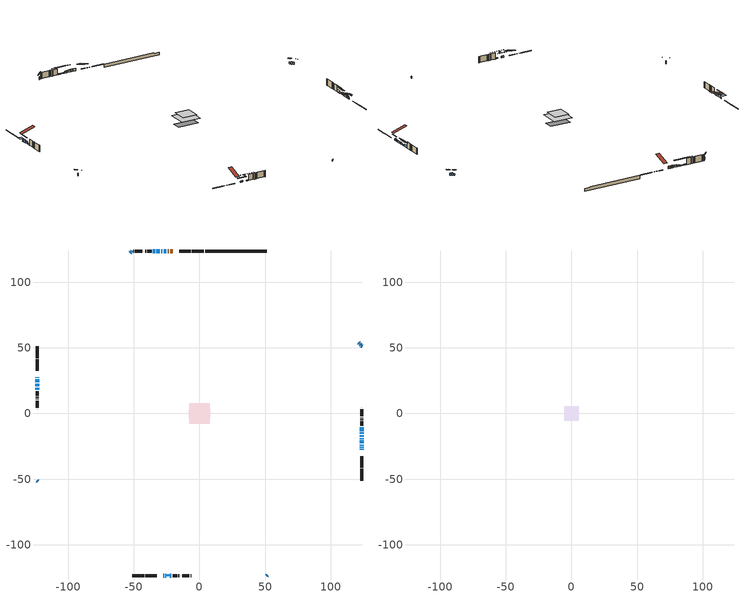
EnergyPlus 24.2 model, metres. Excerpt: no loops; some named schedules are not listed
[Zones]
conditioned space
 floor outside (Floor1 construction): -0.48,-0.48 -0.48,0.48 0.48,0.48 0.48,-0.48 z0.61
 floor outside (Floor2 construction): -1.45,-1.45 -1.45,1.45 1.45,1.45 1.45,-1.45 z0.61
 floor adiabatic (AdiabaticFloorConstruction): -7.74,-7.74 -7.74,7.74 7.74,7.74 7.74,-7.74 z3.05
 floor foundation (Slab1 construction): -8.32,-3.41 -8.32,3.41 8.32,3.41 8.32,-3.41 z-2.13
 wall outside (RimJoist1 construction): 3.38,123.71 -5.73,123.71 / -51.24,-123.71 -42.14,-123.71 / -123.71,51.24 -123.71,42.14 / 123.71,-51.24 123.71,-42.14 z0.61:0.91
 wall outside (RimJoist2 construction): -6.66,123.71 -15.46,123.71 / -41.21,-123.71 -32.41,-123.71 / -123.71,41.21 -123.71,32.41 / 123.71,-41.21 123.71,-32.41 z0.61:0.91
 wall outside (AdiabaticWallConstruction 1): -20.21,123.71 -22.41,123.71 / -23.34,123.71 -24.23,123.71 z0.61:2.64
 wall outside (AdiabaticWallConstruction): -123.71,27.66 -123.71,27.05 z0.61:1.53; -25.15,123.71 -27.29,123.71 / -123.71,22.75 -123.71,20.72 / 123.71,-17.75 123.71,-16.48 z0.61:2.13; 123.71,51.24 123.24,51.71 / 123.71,-26.07 123.71,-25.36 / 123.71,-24.43 123.71,-23.72 z0.61:2.14; 122.59,52.37 122.19,52.76 / -51.24,123.71 -51.64,123.32 / 123.71,-13.4 123.71,-10.35 z0.61:2.44; -27.66,-123.71 -26.99,-123.71 / -26.07,-123.71 -25.4,-123.71 / 123.71,-27.66 123.71,-26.99 / -28.22,123.71 -29.28,123.71 / 123.71,-15.55 123.71,-14.33 z0.61:1.63; -52.29,122.66 -52.69,122.27 / -123.71,-51.24 -123.32,-51.64 / -123.71,26.12 -123.71,23.68 z0.61:2.74; 123.71,-22.79 123.71,-20.35 / 121.54,53.42 121.07,53.89 / 51.24,-123.71 51.71,-123.24 / 123.71,-19.42 123.71,-18.68 z0.61:1.83; -123.71,19.79 -123.71,17.96 z0.61:1.42; -30.21,123.71 -32.85,123.71 / -33.78,123.71 -35.41,123.71 / -22.67,-123.71 -21.34,-123.71 z0.61:1.22
 wall outside (Wall1 construction): -36.34,123.71 -39.76,123.71 / -20.42,-123.71 -16.99,-123.71 / -123.71,17.03 -123.71,13.61 / 123.71,-9.43 123.71,-6 z0.61:5.49
 wall outside (Wall2 construction): -40.69,123.71 -41.39,123.71 / -16.07,-123.71 -15.36,-123.71 / -123.71,12.68 -123.71,11.97 / 123.71,-5.07 123.71,-4.37 z0.61:5.49
 wall outside (Wall3 construction): -42.32,123.71 -42.61,123.71 / -14.43,-123.71 -14.14,-123.71 / -123.71,11.04 -123.71,10.76 / 123.71,-3.44 123.71,-3.15 z0.61:5.49
 wall outside (Wall4 construction): -43.54,123.71 -49.13,123.71 / -13.21,-123.71 -7.62,-123.71 / -123.71,9.83 -123.71,4.23 / 123.71,-2.22 123.71,3.37 z0.61:5.49
 wall outside (Wall5 construction): -50.06,123.71 -50.31,123.71 / -6.69,-123.71 -6.44,-123.71 / -123.71,3.3 -123.71,3.05 / 123.71,4.3 123.71,4.55 z0.61:5.49
 wall foundation (FoundationWall1 construction): 4.3,123.71,-2.13 4.3,123.71,0.61 46.55,123.71,0.61 46.55,123.71,-0.12 51.24,123.71,-0.12 51.24,123.71,-2.13
 window (WindowConstruction 21): -123.71,27.66 -123.71,27.05 z0.61:1.52
 window (WindowConstruction 3): -25.15,123.71 -27.29,123.71 z0.61:2.13
 window (WindowConstruction 4): 123.71,51.24 123.25,51.71 z0.61:2.13
 window (WindowConstruction 5): 122.59,52.37 122.19,52.76 z0.61:2.44
 window (WindowConstruction 6): -51.24,123.71 -51.64,123.32 z0.61:2.44
 window (WindowConstruction 7): -27.66,-123.71 -27,-123.71 z0.61:1.62
 window (WindowConstruction 8): -26.07,-123.71 -25.4,-123.71 z0.61:1.62
 window (WindowConstruction 9): 123.71,-27.66 123.71,-27 z0.61:1.62
 window (WindowConstruction 10): -52.3,122.66 -52.69,122.27 z0.61:2.74
 window (WindowConstruction 11): -123.71,-51.24 -123.32,-51.64 z0.61:2.74
 window (WindowConstruction 12): -123.71,26.12 -123.71,23.68 z0.61:2.74
 window (WindowConstruction 13): 123.71,-26.07 123.71,-25.36 z0.61:2.13
 window (WindowConstruction 14): 123.71,-24.43 123.71,-23.72 z0.61:2.13
 window (WindowConstruction 15): 123.71,-22.79 123.71,-20.35 z0.61:1.83
 window (WindowConstruction 16): -28.22,123.71 -29.28,123.71 z0.61:1.62
 window (WindowConstruction 17): 121.54,53.42 121.07,53.89 z0.61:1.83
 window (WindowConstruction 18): 51.24,-123.71 51.71,-123.25 z0.61:1.83
 window (WindowConstruction 19): -123.71,22.75 -123.71,20.72 z0.61:2.13
 window (WindowConstruction 20): -123.71,19.79 -123.71,17.96 z0.61:1.42
 window (WindowConstruction 23): -30.21,123.71 -32.85,123.71 z0.61:1.22
 window (WindowConstruction 24): -33.78,123.71 -35.41,123.71 z0.61:1.22
 window (WindowConstruction 25): -22.67,-123.71 -21.35,-123.71 z0.61:1.22
 window (WindowConstruction 22): 123.71,-19.42 123.71,-18.68 z0.61:1.83
 window (WindowConstruction): 123.71,-17.75 123.71,-16.48 z0.61:2.13
 window (WindowConstruction 1): 123.71,-15.55 123.71,-14.33 z0.61:1.62
 window (WindowConstruction 2): 123.71,-13.4 123.71,-10.36 z0.61:2.44
 door (Door): -20.21,123.71 -22.41,123.71 z0.61:2.64
 door (Door 1): -23.34,123.71 -24.22,123.71 z0.61:2.64
 ceiling adiabatic (AdiabaticFloorConstruction): 7.74,-7.74 7.74,7.74 -7.74,7.74 -7.74,-7.74 z3.05
 roof outside (AdiabaticRoofConstruction): -23.59,-123.71,5.49 -23.59,-122.88,5.77 -24.48,-122.88,5.77 -24.48,-123.71,5.49
 skylight (SkylightConstruction): -23.59,-123.71,5.49 -23.59,-122.88,5.77 -24.48,-122.88,5.77 -24.48,-123.71,5.49
attic - vented
 floor to conditioned space (Floor3 construction Reversed): -5.64,-5.64 -5.64,5.64 5.64,5.64 5.64,-5.64 z5.49
 roof outside (Roof1 construction): -19.28,123.71,5.49 -19.28,112.73,9.15 -16.39,112.73,9.15 -16.39,123.71,5.49; -28.59,-123.71,5.49 -28.59,-112.73,9.15 -31.48,-112.73,9.15 -31.48,-123.71,5.49; -123.71,28.59,5.49 -112.73,28.59,9.15 -112.73,31.48,9.15 -123.71,31.48,5.49; 123.71,-28.59,5.49 112.73,-28.59,9.15 112.73,-31.48,9.15 123.71,-31.48,5.49
shading: -123.71,25.53 -123.71,29.18 -126.76,29.18 -126.76,25.53 z3.05; -27.49,123.71 -24.95,123.71 -24.95,124.12 -27.49,124.12 z2.34; 121.38,53.58 125.58,49.38 125.87,49.67 121.67,53.87 z4.77; 120.33,54.63 124.46,50.5 124.75,50.79 120.62,54.92 z5.08; -53.5,121.45 -49.38,125.58 -49.67,125.87 -53.8,121.74 z5.08; -24.36,-123.71 -30.3,-123.71 -30.3,-124.12 -24.36,-124.12 z4.26; -22.77,-123.71 -28.71,-123.71 -28.71,-124.12 -22.77,-124.12 z4.26; 123.71,-24.36 123.71,-30.3 124.12,-30.3 124.12,-24.36 z4.26; -54.56,120.4 -50.43,124.53 -50.72,124.82 -54.85,120.69 z5.38; -121.45,-53.5 -125.58,-49.38 -125.87,-49.67 -121.74,-53.8 z5.38; -123.71,21.04 -123.71,28.76 -124.12,28.76 -124.12,21.04 z5.38; 123.71,-25.16 123.71,-26.27 124.12,-26.27 124.12,-25.16 z2.34; 123.71,-23.52 123.71,-24.63 124.12,-24.63 124.12,-23.52 z2.34; 123.71,-20.15 123.71,-22.99 124.12,-22.99 124.12,-20.15 z2.03; -29.48,123.71 -28.02,123.71 -28.02,124.12 -29.48,124.12 z1.83; 120.93,54.03 121.68,53.28 121.97,53.57 121.22,54.32 z2.03; 51.85,-123.1 51.1,-123.86 51.39,-124.15 52.14,-123.39 z2.03; -123.71,20.42 -123.71,23.05 -126.76,23.05 -126.76,20.42 z2.43; -123.71,17.76 -123.71,19.99 -124.12,19.99 -124.12,17.76 z1.62; -37.93,123.71 -25.13,123.71 -25.13,124.12 -37.93,124.12 z6.3; -40.49,123.71 -28.7,123.71 -28.7,124.12 -40.49,124.12 z6.3; -16.26,-123.71 -27.75,-123.71 -27.75,-124.12 -16.26,-124.12 z6.3; 123.71,-13.84 123.71,-20.39 124.12,-20.39 124.12,-13.84 z4.77; 123.71,-11.69 123.71,-18.19 124.12,-18.19 124.12,-11.69 z4.26; 123.71,-7.72 123.71,-16.04 124.12,-16.04 124.12,-7.72 z5.08
[Building]
Building 1: Terrain=Suburbs
[Site:Location]
Edmonton Intl AP_AB: Latitude {deg}=53.31; Longitude {deg}=-113.58; Time Zone {hr}=-7; Elevation {m}=723; Keep Site Location Information=Yes
[Site:GroundTemperature:Shallow]
-1.56185, -3.61833, -3.78302, -2.80711, 1.11059, 5.01004, 8.39065, 10.5322, 10.7141, 8.97234, 5.67794, 1.89811
[Site:WaterMainsTemperature]
Calculation Method=Schedule; Temperature Schedule=mains temperature schedule
[Material] Roughness=Rough; Thermal Absorptance=0.9
Name | Thickness {m} | Conductivity {W/m-K} | Density {kg/m3} | Specific Heat {J/kg-K} | Solar Absorptance | Visible Absorptance
asphalt or fiberglass shingles | 0.00635 | 0.162714 | 1121.4 | 1465.45 | 0.4 | 0.4
asphalt or fiberglass shingles 1 | 0.00635 | 0.162714 | 1121.4 | 1465.45 | 0.7 | 0.7
ceiling loosefill ins | 0.169333 | 0.0480833 | 16.02 | 1046.75 | 0.7 | 0.7
ceiling stud and cavity | 0.1397 | 0.505323 | 65.682 | 1177.47 | 0.7 | 0.7
concrete 4.0 in. | 0.1016 | 1.803125 | 2242.8 | 837.4 | 0.7 | 0.7
concrete 8.0 in. | 0.2032 | 1.803125 | 2242.8 | 837.4 | 0.7 | 0.7
door material | 0.04445 | 0.053851 | 512.64 | 1214.23 | 0.7 | 0.7
exterior vertical ins | 0.0463172 | 0.029427 | 32.04 | 1214.23 | 0.7 | 0.7
floor covering | 0.0127 | 0.0433444 | 54.468 | 1339.84 | 0.6 | 0.6
floor rigid ins; rim joist rigid ins | 0.051816 | 0.029427 | 32.04 | 1214.23 | 0.7 | 0.7
floor rigid ins 1; roof rigid ins; wall rigid ins | 0.512978 | 0.029427 | 32.04 | 1214.23 | 0.7 | 0.7
floor stud and cavity | 0.1397 | 0.0979237 | 92.3553 | 1139.71 | 0.7 | 0.7
floor stud and cavity 1 | 0.1397 | 0.104502 | 92.3553 | 1139.71 | 0.7 | 0.7
floor stud and cavity 2 | 0.1397 | 1.75129 | 37.0049 | 1207.88 | 0.7 | 0.7
furniture material conditioned space 1 | 0.1524 | 0.115458 | 640.8 | 1214.23 | 0.6 | 0.6
gypsum board | 0.0127 | 0.160291 | 801 | 837.4 | 0.6 | 0.6
gypsum board 1 | 0.0127 | 0.160291 | 801 | 837.4 | 0.7 | 0.7
osb sheathing 0.5 in. | 0.0127 | 0.115458 | 512.64 | 1214.23 | 0.7 | 0.7
osb sheathing 0.75 in. | 0.01905 | 0.115458 | 512.64 | 1214.23 | 0.7 | 0.7
osb sheathing 2.0 in. | 0.0508 | 0.115458 | 512.64 | 1214.23 | 0.7 | 0.7
rim joist stud and cavity | 0.0508 | 0.0296634 | 125.044 | 1163.47 | 0.6 | 0.6
rim joist stud and cavity 1 | 0.0508 | 0.0413573 | 125.044 | 1163.47 | 0.6 | 0.6
roof stud and cavity | 0.18415 | 1.78685 | 37.0049 | 1207.88 | 0.6 | 0.6
wall stud and cavity | 0.1397 | 0.0937807 | 139.0536 | 1170.24 | 0.7 | 0.7
wall stud and cavity 1 | 0.1397 | 0.113179 | 139.0536 | 1170.24 | 0.7 | 0.7
wall stud and cavity 2 | 0.1397 | 0.0926851 | 139.0536 | 1170.24 | 0.7 | 0.7
wall stud and cavity 3 | 0.1397 | 0.0933394 | 139.0536 | 1170.24 | 0.7 | 0.7
wall stud and cavity 4 | 0.1397 | 0.119486 | 139.0536 | 1170.24 | 0.7 | 0.7
wall stud and cavity 5 | 0.0889 | 0.380278 | 52.3479 | 1209.89 | 0.7 | 0.7
wall stud and cavity 6 | 0.0889 | 0.391764 | 83.0341 | 1211.67 | 0.7 | 0.7
wood siding | 0.0254 | 0.102417 | 544.68 | 1172.36 | 0.4 | 0.4
wood siding 1; wood siding 2; wood siding 3 | 0.0254 | 0.102417 | 544.68 | 1172.36 | 0.7 | 0.7
[WindowMaterial:SimpleGlazingSystem]
Name | U-Factor {W/m2-K} | Solar Heat Gain Coefficient
SkylightMaterial | 5.72702 | 0.7366
WindowMaterial | 3.30005 | 0.68
WindowMaterial 1 | 3.30232 | 0.66
WindowMaterial 10 | 3.30573 | 0.64
WindowMaterial 11 | 3.273367 | 0.56
WindowMaterial 12 | 3.273367 | 0.58
WindowMaterial 13 | 3.30687 | 0.63
WindowMaterial 14 | 3.30346 | 0.66
WindowMaterial 15 | 3.193875 | 0.34
WindowMaterial 16 | 3.310274 | 0.62
WindowMaterial 17 | 3.273367 | 0.5
WindowMaterial 18 | 3.27507 | 0.52
WindowMaterial 2 | 3.30119 | 0.67
WindowMaterial 3 | 3.29721 | 0.69
WindowMaterial 4 | 3.273367 | 0.55
WindowMaterial 5 | 3.273367 | 0.54
WindowMaterial 6 | 3.30687 | 0.62
WindowMaterial 7 | 3.26542 | 0.53
WindowMaterial 8 | 3.31141 | 0.63
WindowMaterial 9 | 3.29381 | 0.71
[Construction]
AdiabaticFloorConstruction: floor stud and cavity 2, floor rigid ins 1, osb sheathing 0.75 in., floor covering
AdiabaticRoofConstruction: asphalt or fiberglass shingles 1, roof rigid ins, osb sheathing 0.75 in., roof stud and cavity
AdiabaticWallConstruction: wood siding 2, wall rigid ins, wall stud and cavity 5, gypsum board
AdiabaticWallConstruction 1: wood siding 3, wall rigid ins, wall stud and cavity 5, gypsum board
Door; Door 1: door material
Floor1 construction: floor stud and cavity, floor rigid ins, osb sheathing 0.75 in., floor covering
Floor2 construction: floor stud and cavity 1, floor rigid ins, osb sheathing 0.75 in., floor covering
Floor3 construction Reversed: gypsum board, ceiling stud and cavity, ceiling loosefill ins
FoundationWall1 construction: concrete 8.0 in., gypsum board 1
furniture construction conditioned space 1: furniture material conditioned space 1
PartitionWallConstruction: gypsum board, wall stud and cavity 6, gypsum board
RimJoist1 construction: wood siding 1, osb sheathing 2.0 in., rim joist stud and cavity
RimJoist2 construction: wood siding 1, rim joist rigid ins, osb sheathing 2.0 in., rim joist stud and cavity 1
Roof1 construction: asphalt or fiberglass shingles
SkylightConstruction: SkylightMaterial
Slab1 construction: concrete 4.0 in.
Wall1 construction: wood siding, osb sheathing 0.5 in., wall stud and cavity, gypsum board
Wall2 construction: wood siding, osb sheathing 0.5 in., wall stud and cavity 1, gypsum board
Wall3 construction: wood siding, osb sheathing 0.5 in., wall stud and cavity 2, gypsum board
Wall4 construction: wood siding, osb sheathing 0.5 in., wall stud and cavity 3, gypsum board
Wall5 construction: wood siding, osb sheathing 0.5 in., wall stud and cavity 4, gypsum board
WindowConstruction: WindowMaterial
WindowConstruction 1: WindowMaterial 1
WindowConstruction 10; WindowConstruction 11: WindowMaterial 8
WindowConstruction 12: WindowMaterial 9
WindowConstruction 13: WindowMaterial 10
WindowConstruction 14: WindowMaterial 11
WindowConstruction 15; WindowConstruction 2: WindowMaterial 2
WindowConstruction 16: WindowMaterial 12
WindowConstruction 17; WindowConstruction 18: WindowMaterial 13
WindowConstruction 19; WindowConstruction 3: WindowMaterial 3
WindowConstruction 20: WindowMaterial 14
WindowConstruction 21: WindowMaterial 15
WindowConstruction 22: WindowMaterial 16
WindowConstruction 23; WindowConstruction 25: WindowMaterial 17
WindowConstruction 24: WindowMaterial 18
WindowConstruction 4: WindowMaterial 4
WindowConstruction 5; WindowConstruction 6: WindowMaterial 5
WindowConstruction 7: WindowMaterial 6
WindowConstruction 8; WindowConstruction 9: WindowMaterial 7
[Zone] Multiplier=1; Part of Total Floor Area=Yes
Name | Volume {m3}
attic - vented | 76.3245
conditioned space | 971.6
[Space]
Name | Zone | Volume {m3}
attic - vented 1 | attic - vented | 76.3245
conditioned space 1 | conditioned space | 971.6
[ZoneInfiltration:EffectiveLeakageArea]
infil attic - vented 1: Zone or Space=attic - vented 1; Schedule=Always On Discrete; Effective Air Leakage Area {cm2}=4425.19; Stack Coefficient=0.000254692; Wind Coefficient=1.07827e-05
[ZoneMixing]
whole house fan mix: Zone or Space=attic - vented; Schedule=Always On Continuous; Design Flow Rate Calculation Method=Flow/Zone; Design Flow Rate {m3/s}=0; Source Zone or Space=conditioned space
[SurfaceProperty:ExposedFoundationPerimeter]
Slab1: Exposed Perimeter Calculation Method=TotalExposedPerimeter; Total Exposed Perimeter {m}=46.939
[InternalMass] Zone or ZoneList=conditioned space; Space or SpaceList=conditioned space 1
Name | Construction | Surface Area {m2}
furniture mass conditioned space 1 | furniture construction conditioned space 1 | 144.96
partition wall mass | PartitionWallConstruction | 362.401
[Lights]
interior lighting: Zone or ZoneList or Space or SpaceList=conditioned space 1; Schedule=interior lighting schedule; Design Level Calculation Method=LightingLevel; Lighting Level {W}=343.2; Return Air Fraction=0; Fraction Radiant=0.6; Fraction Visible=0.2; Fraction Replaceable=1
[People]
occupants: Zone or ZoneList or Space or SpaceList=conditioned space 1; Number of People Schedule=occupants schedule; Number of People Calculation Method=People; Number of People=3; Fraction Radiant=0.314171; Sensible Heat Fraction=0.56303; Activity Level Schedule=occupants activity schedule; Carbon Dioxide Generation Rate {m3/s-W}=0; Enable ASHRAE 55 Comfort Warnings=No; Mean Radiant Temperature Calculation Type=EnclosureAveraged
[ElectricEquipment] Zone or ZoneList or Space or SpaceList=conditioned space 1; Design Level Calculation Method=EquipmentLevel
Name | Schedule | Design Level {W} | Fraction Latent | Fraction Radiant | Fraction Lost
clothes dryer | clothes dryer schedule | 140.772 | 0.015 | 0.081 | 0.85
clothes washer | clothes washer schedule | 32.1985 | 0.03 | 0.162 | 0.7
cooking range | cooking range schedule | 215.147 | 0.08 | 0.432 | 0.2
dishwasher | dishwasher schedule | 66.8632 | 0.3 | 0.18 | 0.4
fridge | fridge schedule | 72.9452 | 0 | 0.6 | 0
mech vent bath fan 0 | mech vent bath fan 0 schedule | 50.2 | 0 | 0 | 1
mech vent bath fan 1 | mech vent bath fan 1 schedule | 50.2 | 0 | 0 | 1
mech vent house fan | mech vent house fan schedule | 0 | 0 | 0 | 1
mech vent house fan cfis | mech vent house fan cfis schedule | 0 | 0 | 0 | 0
mech vent range fan 0 | mech vent range fan 0 schedule | 57 | 0 | 0 | 1
misc plug loads | misc plug loads schedule | 494.7 | 0.045 | 0.513 | 0.1
whole house fan | Always On Discrete | 0 | 0 | 0 | 1
[OtherEquipment] Zone or ZoneList or Space or SpaceList=conditioned space 1; Design Level Calculation Method=EquipmentLevel
Name | Fuel Type | Schedule | Design Level {W} | Fraction Latent | Fraction Radiant | Fraction Lost
clothes dryer 1 | Electricity | clothes dryer schedule | 0 | 0.015 | 0.081 | 0.85
cooking range 1 | Electricity | cooking range schedule | 0 | 0.08 | 0.432 | 0.2
general water use latent | None | general water use schedule | 62.594 | 1 | 0 | 0
general water use sensible | None | general water use schedule | -61.6891 | 0 | 0.6 | 0
mech vent house fan latent load | None | Always On Discrete | 0 | 1 | 0 | 0
mech vent house fan sensible load | None | Always On Discrete | 0 | 0 | 0 | 0
water heater energy adjustment1 | NaturalGas | Always On Discrete | 0.01 | 0 | 0 | 1
[ZoneInfiltration:DesignFlowRate] Zone or ZoneList or Space or SpaceList=conditioned space 1; Schedule=Always On Discrete; Design Flow Rate Calculation Method=Flow/Zone; Design Flow Rate {m3/s}=0
infil flow; natural vent flow; whole house fan flow
[Foundation:Kiva]
Foundation Kiva 1: Initial Indoor Air Temperature {C}=18; Wall Height Above Grade {m}=0.609996; Wall Depth Below Slab {m}=0.2032; Custom Block Material Name 1=exterior vertical ins; Custom Block Depth 1 {m}=2.74; Custom Block X Position 1 {m}=0.2159; Custom Block Z Position 1 {m}=0
[Foundation:Kiva:Settings]
Soil Conductivity {W/m-K}=0.849921; Soil Density {kg/m3}=1842.3; Soil Specific Heat {J/kg-K}=418.7; Ground Solar Absorptivity=0.9; Ground Thermal Absorptivity=0.9; Ground Surface Roughness {m}=0.03; Far-Field Width {m}=40; Deep-Ground Boundary Condition=ZeroFlux; Deep-Ground Depth {m}=40; Minimum Cell Dimension {m}=0.2; Maximum Cell Growth Coefficient=3; Simulation Timestep=Timestep
[Exterior:Lights]
exterior lighting: Schedule=exterior lighting schedule; Design Level {W}=75.6
[Schedule:Constant]
Name | Hourly Value
Always On Continuous; mech vent house fan schedule; mech vent house fan cfis schedule; Always On Discrete | 1
occupants activity schedule | 117.228
fridge schedule | 0
[Schedule:Week:Daily]
interior lighting schedule Week Rule - Jan1-Jan27: interior lighting schedule day, interior lighting schedule day, interior lighting schedule day, interior lighting schedule day, interior lighting schedule day, interior lighting schedule day, interior lighting schedule day, interior lighting schedule default day, interior lighting schedule default day, interior lighting schedule default day, interior lighting schedule default day, interior lighting schedule default day
interior lighting schedule Week Rule - Jan28-Feb3: interior lighting schedule day, interior lighting schedule day, interior lighting schedule day, interior lighting schedule day, interior lighting schedule day 1, interior lighting schedule day 1, interior lighting schedule day 1, interior lighting schedule default day, interior lighting schedule default day, interior lighting schedule default day, interior lighting schedule default day, interior lighting schedule default day
interior lighting schedule Week Rule - Feb4-Feb24: interior lighting schedule day 1, interior lighting schedule day 1, interior lighting schedule day 1, interior lighting schedule day 1, interior lighting schedule day 1, interior lighting schedule day 1, interior lighting schedule day 1, interior lighting schedule default day, interior lighting schedule default day, interior lighting schedule default day, interior lighting schedule default day, interior lighting schedule default day
interior lighting schedule Week Rule - Feb25-Mar3: interior lighting schedule day 1, interior lighting schedule day 1, interior lighting schedule day 1, interior lighting schedule day 1, interior lighting schedule day 2, interior lighting schedule day 2, interior lighting schedule day 2, interior lighting schedule default day, interior lighting schedule default day, interior lighting schedule default day, interior lighting schedule default day, interior lighting schedule default day
interior lighting schedule Week Rule - Mar4-Mar31: interior lighting schedule day 2, interior lighting schedule day 2, interior lighting schedule day 2, interior lighting schedule day 2, interior lighting schedule day 2, interior lighting schedule day 2, interior lighting schedule day 2, interior lighting schedule default day, interior lighting schedule default day, interior lighting schedule default day, interior lighting schedule default day, interior lighting schedule default day
interior lighting schedule Week Rule - Apr1-Apr28: interior lighting schedule day 3, interior lighting schedule day 3, interior lighting schedule day 3, interior lighting schedule day 3, interior lighting schedule day 3, interior lighting schedule day 3, interior lighting schedule day 3, interior lighting schedule default day, interior lighting schedule default day, interior lighting schedule default day, interior lighting schedule default day, interior lighting schedule default day
interior lighting schedule Week Rule - Apr29-May5: interior lighting schedule day 3, interior lighting schedule day 3, interior lighting schedule day 4, interior lighting schedule day 4, interior lighting schedule day 4, interior lighting schedule day 4, interior lighting schedule day 4, interior lighting schedule default day, interior lighting schedule default day, interior lighting schedule default day, interior lighting schedule default day, interior lighting schedule default day
interior lighting schedule Week Rule - May6-May26: interior lighting schedule day 4, interior lighting schedule day 4, interior lighting schedule day 4, interior lighting schedule day 4, interior lighting schedule day 4, interior lighting schedule day 4, interior lighting schedule day 4, interior lighting schedule default day, interior lighting schedule default day, interior lighting schedule default day, interior lighting schedule default day, interior lighting schedule default day
interior lighting schedule Week Rule - May27-Jun2: interior lighting schedule day 4, interior lighting schedule day 4, interior lighting schedule day 4, interior lighting schedule day 4, interior lighting schedule day 4, interior lighting schedule day 5, interior lighting schedule day 5, interior lighting schedule default day, interior lighting schedule default day, interior lighting schedule default day, interior lighting schedule default day, interior lighting schedule default day
interior lighting schedule Week Rule - Jun3-Jun30: interior lighting schedule day 5, interior lighting schedule day 5, interior lighting schedule day 5, interior lighting schedule day 5, interior lighting schedule day 5, interior lighting schedule day 5, interior lighting schedule day 5, interior lighting schedule default day, interior lighting schedule default day, interior lighting schedule default day, interior lighting schedule default day, interior lighting schedule default day
interior lighting schedule Week Rule - Jul1-Jul28: interior lighting schedule day 6, interior lighting schedule day 6, interior lighting schedule day 6, interior lighting schedule day 6, interior lighting schedule day 6, interior lighting schedule day 6, interior lighting schedule day 6, interior lighting schedule default day, interior lighting schedule default day, interior lighting schedule default day, interior lighting schedule default day, interior lighting schedule default day
interior lighting schedule Week Rule - Jul29-Aug4: interior lighting schedule day 6, interior lighting schedule day 6, interior lighting schedule day 6, interior lighting schedule day 7, interior lighting schedule day 7, interior lighting schedule day 7, interior lighting schedule day 7, interior lighting schedule default day, interior lighting schedule default day, interior lighting schedule default day, interior lighting schedule default day, interior lighting schedule default day
interior lighting schedule Week Rule - Aug5-Aug25: interior lighting schedule day 7, interior lighting schedule day 7, interior lighting schedule day 7, interior lighting schedule day 7, interior lighting schedule day 7, interior lighting schedule day 7, interior lighting schedule day 7, interior lighting schedule default day, interior lighting schedule default day, interior lighting schedule default day, interior lighting schedule default day, interior lighting schedule default day
interior lighting schedule Week Rule - Aug26-Sep1: interior lighting schedule day 7, interior lighting schedule day 7, interior lighting schedule day 7, interior lighting schedule day 7, interior lighting schedule day 7, interior lighting schedule day 7, interior lighting schedule day 8, interior lighting schedule default day, interior lighting schedule default day, interior lighting schedule default day, interior lighting schedule default day, interior lighting schedule default day
interior lighting schedule Week Rule - Sep2-Sep29: interior lighting schedule day 8, interior lighting schedule day 8, interior lighting schedule day 8, interior lighting schedule day 8, interior lighting schedule day 8, interior lighting schedule day 8, interior lighting schedule day 8, interior lighting schedule default day, interior lighting schedule default day, interior lighting schedule default day, interior lighting schedule default day, interior lighting schedule default day
interior lighting schedule Week Rule - Sep30-Oct6: interior lighting schedule day 8, interior lighting schedule day 9, interior lighting schedule day 9, interior lighting schedule day 9, interior lighting schedule day 9, interior lighting schedule day 9, interior lighting schedule day 9, interior lighting schedule default day, interior lighting schedule default day, interior lighting schedule default day, interior lighting schedule default day, interior lighting schedule default day
interior lighting schedule Week Rule - Oct7-Oct27: interior lighting schedule day 9, interior lighting schedule day 9, interior lighting schedule day 9, interior lighting schedule day 9, interior lighting schedule day 9, interior lighting schedule day 9, interior lighting schedule day 9, interior lighting schedule default day, interior lighting schedule default day, interior lighting schedule default day, interior lighting schedule default day, interior lighting schedule default day
interior lighting schedule Week Rule - Oct28-Nov3: interior lighting schedule day 9, interior lighting schedule day 9, interior lighting schedule day 9, interior lighting schedule day 9, interior lighting schedule day 10, interior lighting schedule day 10, interior lighting schedule day 10, interior lighting schedule default day, interior lighting schedule default day, interior lighting schedule default day, interior lighting schedule default day, interior lighting schedule default day
interior lighting schedule Week Rule - Nov4-Nov24: interior lighting schedule day 10, interior lighting schedule day 10, interior lighting schedule day 10, interior lighting schedule day 10, interior lighting schedule day 10, interior lighting schedule day 10, interior lighting schedule day 10, interior lighting schedule default day, interior lighting schedule default day, interior lighting schedule default day, interior lighting schedule default day, interior lighting schedule default day
interior lighting schedule Week Rule - Nov25-Dec1: interior lighting schedule day 10, interior lighting schedule day 10, interior lighting schedule day 10, interior lighting schedule day 10, interior lighting schedule day 10, interior lighting schedule day 10, interior lighting schedule day 11, interior lighting schedule default day, interior lighting schedule default day, interior lighting schedule default day, interior lighting schedule default day, interior lighting schedule default day
interior lighting schedule Week Rule - Dec2-Dec31: interior lighting schedule day 11, interior lighting schedule day 11, interior lighting schedule day 11, interior lighting schedule day 11, interior lighting schedule day 11, interior lighting schedule day 11, interior lighting schedule day 11, interior lighting schedule default day, interior lighting schedule default day, interior lighting schedule default day, interior lighting schedule default day, interior lighting schedule default day
occupants schedule Week Rule - Jan1-Dec31: occupants schedule day, occupants schedule day, occupants schedule day, occupants schedule day, occupants schedule day, occupants schedule day, occupants schedule day, occupants schedule default day, occupants schedule default day, occupants schedule default day, occupants schedule default day, occupants schedule default day
clothes dryer schedule Week Rule - Jan1-Dec31: clothes dryer schedule day, clothes dryer schedule day, clothes dryer schedule day, clothes dryer schedule day, clothes dryer schedule day, clothes dryer schedule day, clothes dryer schedule day, clothes dryer schedule default day, clothes dryer schedule default day, clothes dryer schedule default day, clothes dryer schedule default day, clothes dryer schedule default day
clothes washer schedule Week Rule - Jan1-Dec31: clothes washer schedule day, clothes washer schedule day, clothes washer schedule day, clothes washer schedule day, clothes washer schedule day, clothes washer schedule day, clothes washer schedule day, clothes washer schedule default day, clothes washer schedule default day, clothes washer schedule default day, clothes washer schedule default day, clothes washer schedule default day
cooking range schedule Week Rule - Jan1-Dec31: cooking range schedule day, cooking range schedule day, cooking range schedule day, cooking range schedule day, cooking range schedule day, cooking range schedule day, cooking range schedule day, cooking range schedule default day, cooking range schedule default day, cooking range schedule default day, cooking range schedule default day, cooking range schedule default day
dishwasher schedule Week Rule - Jan1-Dec31: dishwasher schedule day, dishwasher schedule day, dishwasher schedule day, dishwasher schedule day, dishwasher schedule day, dishwasher schedule day, dishwasher schedule day, dishwasher schedule default day, dishwasher schedule default day, dishwasher schedule default day, dishwasher schedule default day, dishwasher schedule default day
mech vent bath fan 0 schedule Week Rule - Jan1-Dec31: mech vent bath fan 0 schedule day, mech vent bath fan 0 schedule day, mech vent bath fan 0 schedule day, mech vent bath fan 0 schedule day, mech vent bath fan 0 schedule day, mech vent bath fan 0 schedule day, mech vent bath fan 0 schedule day, mech vent bath fan 0 schedule default day, mech vent bath fan 0 schedule default day, mech vent bath fan 0 schedule default day, mech vent bath fan 0 schedule default day, mech vent bath fan 0 schedule default day
mech vent bath fan 1 schedule Week Rule - Jan1-Dec31: mech vent bath fan 1 schedule day, mech vent bath fan 1 schedule day, mech vent bath fan 1 schedule day, mech vent bath fan 1 schedule day, mech vent bath fan 1 schedule day, mech vent bath fan 1 schedule day, mech vent bath fan 1 schedule day, mech vent bath fan 1 schedule default day, mech vent bath fan 1 schedule default day, mech vent bath fan 1 schedule default day, mech vent bath fan 1 schedule default day, mech vent bath fan 1 schedule default day
mech vent range fan 0 schedule Week Rule - Jan1-Dec31: mech vent range fan 0 schedule day, mech vent range fan 0 schedule day, mech vent range fan 0 schedule day, mech vent range fan 0 schedule day, mech vent range fan 0 schedule day, mech vent range fan 0 schedule day, mech vent range fan 0 schedule day, mech vent range fan 0 schedule default day, mech vent range fan 0 schedule default day, mech vent range fan 0 schedule default day, mech vent range fan 0 schedule default day, mech vent range fan 0 schedule default day
misc plug loads schedule Week Rule - Jan1-Dec31: misc plug loads schedule day, misc plug loads schedule day, misc plug loads schedule day, misc plug loads schedule day, misc plug loads schedule day, misc plug loads schedule day, misc plug loads schedule day, misc plug loads schedule default day, misc plug loads schedule default day, misc plug loads schedule default day, misc plug loads schedule default day, misc plug loads schedule default day
[Schedule:Year]
interior lighting schedule: interior lighting schedule Week Rule - Jan1-Jan27, 1, 1, 1, 27, interior lighting schedule Week Rule - Jan28-Feb3, 1, 28, 2, 3, interior lighting schedule Week Rule - Feb4-Feb24, 2, 4, 2, 24, interior lighting schedule Week Rule - Feb25-Mar3, 2, 25, 3, 3, interior lighting schedule Week Rule - Mar4-Mar31, 3, 4, 3, 31, interior lighting schedule Week Rule - Apr1-Apr28, 4, 1, 4, 28, interior lighting schedule Week Rule - Apr29-May5, 4, 29, 5, 5, interior lighting schedule Week Rule - May6-May26, 5, 6, 5, 26, interior lighting schedule Week Rule - May27-Jun2, 5, 27, 6, 2, interior lighting schedule Week Rule - Jun3-Jun30, 6, 3, 6, 30, interior lighting schedule Week Rule - Jul1-Jul28, 7, 1, 7, 28, interior lighting schedule Week Rule - Jul29-Aug4, 7, 29, 8, 4, interior lighting schedule Week Rule - Aug5-Aug25, 8, 5, 8, 25, interior lighting schedule Week Rule - Aug26-Sep1, 8, 26, 9, 1, interior lighting schedule Week Rule - Sep2-Sep29, 9, 2, 9, 29, interior lighting schedule Week Rule - Sep30-Oct6, 9, 30, 10, 6, interior lighting schedule Week Rule - Oct7-Oct27, 10, 7, 10, 27, interior lighting schedule Week Rule - Oct28-Nov3, 10, 28, 11, 3, interior lighting schedule Week Rule - Nov4-Nov24, 11, 4, 11, 24, interior lighting schedule Week Rule - Nov25-Dec1, 11, 25, 12, 1, interior lighting schedule Week Rule - Dec2-Dec31, 12, 2, 12, 31
occupants schedule: occupants schedule Week Rule - Jan1-Dec31, 1, 1, 12, 31
clothes dryer schedule: clothes dryer schedule Week Rule - Jan1-Dec31, 1, 1, 12, 31
clothes washer schedule: clothes washer schedule Week Rule - Jan1-Dec31, 1, 1, 12, 31
cooking range schedule: cooking range schedule Week Rule - Jan1-Dec31, 1, 1, 12, 31
dishwasher schedule: dishwasher schedule Week Rule - Jan1-Dec31, 1, 1, 12, 31
mech vent bath fan 0 schedule: mech vent bath fan 0 schedule Week Rule - Jan1-Dec31, 1, 1, 12, 31
mech vent bath fan 1 schedule: mech vent bath fan 1 schedule Week Rule - Jan1-Dec31, 1, 1, 12, 31
mech vent range fan 0 schedule: mech vent range fan 0 schedule Week Rule - Jan1-Dec31, 1, 1, 12, 31
misc plug loads schedule: misc plug loads schedule Week Rule - Jan1-Dec31, 1, 1, 12, 31
general water use schedule: general water use schedule Week Rule - Jan1-Dec31, 1, 1, 12, 31
exterior lighting schedule: exterior lighting schedule Week Rule - Jan1-Jan27, 1, 1, 1, 27, exterior lighting schedule Week Rule - Jan28-Feb3, 1, 28, 2, 3, exterior lighting schedule Week Rule - Feb4-Feb24, 2, 4, 2, 24, exterior lighting schedule Week Rule - Feb25-Mar3, 2, 25, 3, 3, exterior lighting schedule Week Rule - Mar4-Mar31, 3, 4, 3, 31, exterior lighting schedule Week Rule - Apr1-Apr28, 4, 1, 4, 28, exterior lighting schedule Week Rule - Apr29-May5, 4, 29, 5, 5, exterior lighting schedule Week Rule - May6-May26, 5, 6, 5, 26, exterior lighting schedule Week Rule - May27-Jun2, 5, 27, 6, 2, exterior lighting schedule Week Rule - Jun3-Jun30, 6, 3, 6, 30, exterior lighting schedule Week Rule - Jul1-Jul28, 7, 1, 7, 28, exterior lighting schedule Week Rule - Jul29-Aug4, 7, 29, 8, 4, exterior lighting schedule Week Rule - Aug5-Aug25, 8, 5, 8, 25, exterior lighting schedule Week Rule - Aug26-Sep1, 8, 26, 9, 1, exterior lighting schedule Week Rule - Sep2-Sep29, 9, 2, 9, 29, exterior lighting schedule Week Rule - Sep30-Oct6, 9, 30, 10, 6, exterior lighting schedule Week Rule - Oct7-Oct27, 10, 7, 10, 27, exterior lighting schedule Week Rule - Oct28-Nov3, 10, 28, 11, 3, exterior lighting schedule Week Rule - Nov4-Nov24, 11, 4, 11, 24, exterior lighting schedule Week Rule - Nov25-Dec1, 11, 25, 12, 1, exterior lighting schedule Week Rule - Dec2-Dec31, 12, 2, 12, 31
[Schedule:Compact]
mains temperature schedule: Through: 01/01, For: AllDays, Until: 24:00, 3.97167, Through: 01/02, For: AllDays, Until: 24:00, 3.90778, Through: 01/03, For: AllDays, Until: 24:00, 3.84556, Through: 01/04, For: AllDays, Until: 24:00, 3.78389, Through: 01/05, For: AllDays, Until: 24:00, 3.72278, Through: 01/06, For: AllDays, Until: 24:00, 3.66278, Through: 01/07, For: AllDays, Until: 24:00, 3.60389, Through: 01/08, For: AllDays, Until: 24:00, 3.54556, Through: 01/09, For: AllDays, Until: 24:00, 3.48833, Through: 01/10, For: AllDays, Until: 24:00, 3.43167, Through: 01/11, For: AllDays, Until: 24:00, 3.37611, Through: 01/12, For: AllDays, Until: 24:00, 3.32167, Through: 01/13, For: AllDays, Until: 24:00, 3.26833, Through: 01/14, For: AllDays, Until: 24:00, 3.21556, Through: 01/15, For: AllDays, Until: 24:00, 3.16444, Through: 01/16, For: AllDays, Until: 24:00, 3.11389, Through: 01/17, For: AllDays, Until: 24:00, 3.06444, Through: 01/18, For: AllDays, Until: 24:00, 3.01611, Through: 01/19, For: AllDays, Until: 24:00, 2.96889, Through: 01/20, For: AllDays, Until: 24:00, 2.92278, Through: 01/21, For: AllDays, Until: 24:00, 2.87722, Through: 01/22, For: AllDays, Until: 24:00, 2.83333, Through: 01/23, For: AllDays, Until: 24:00, 2.79056, Through: 01/24, For: AllDays, Until: 24:00, 2.74889, Through: 01/25, For: AllDays, Until: 24:00, 2.70833, Through: 01/26, For: AllDays, Until: 24:00, 2.66889, Through: 01/27, For: AllDays, Until: 24:00, 2.63056, Through: 01/28, For: AllDays, Until: 24:00, 2.59333, Through: 01/29, For: AllDays, Until: 24:00, 2.55778, Through: 01/30, For: AllDays, Until: 24:00, 2.52278, Through: 01/31, For: AllDays, Until: 24:00, 2.48944, Through: 02/01, For: AllDays, Until: 24:00, 2.45722, Through: 02/02, For: AllDays, Until: 24:00, 2.42611, Through: 02/03, For: AllDays, Until: 24:00, 2.39667, Through: 02/04, For: AllDays, Until: 24:00, 2.36833, Through: 02/05, For: AllDays, Until: 24:00, 2.34111, Through: 02/06, For: AllDays, Until: 24:00, 2.315, Through: 02/07, For: AllDays, Until: 24:00, 2.29056, Through: 02/08, For: AllDays, Until: 24:00, 2.26722, Through: 02/09, For: AllDays, Until: 24:00, 2.245, Through: 02/10, For: AllDays, Until: 24:00, 2.22444, Through: 02/11, For: AllDays, Until: 24:00, 2.20444, Through: 02/12, For: AllDays, Until: 24:00, 2.18667, Through: 02/13, For: AllDays, Until: 24:00, 2.17, Through: 02/14, For: AllDays, Until: 24:00, 2.15444, Through: 02/15, For: AllDays, Until: 24:00, 2.14, Through: 02/16, For: AllDays, Until: 24:00, 2.12722, Through: 02/17, For: AllDays, Until: 24:00, 2.11556, Through: 02/18, For: AllDays, Until: 24:00, 2.10556, Through: 02/19, For: AllDays, Until: 24:00, 2.09667, Through: 02/20, For: AllDays, Until: 24:00, 2.08889, Through: 02/21, For: AllDays, Until: 24:00, 2.08278, Through: 02/22, For: AllDays, Until: 24:00, 2.07833, Through: 02/23, For: AllDays, Until: 24:00, 2.07444, Through: 02/24, For: AllDays, Until: 24:00, 2.07278, Through: 02/25, For: AllDays, Until: 24:00, 2.07167, Through: 02/26, For: AllDays, Until: 24:00, 2.07222, Through: 02/27, For: AllDays, Until: 24:00, 2.07444, Through: 02/28, For: AllDays, Until: 24:00, 2.07778, Through: 03/01, For: AllDays, Until: 24:00, 2.08222, Through: 03/02, For: AllDays, Until: 24:00, 2.08833, Through: 03/03, For: AllDays, Until: 24:00, 2.09556, Through: 03/04, For: AllDays, Until: 24:00, 2.10444, Through: 03/05, For: AllDays, Until: 24:00, 2.11444, Through: 03/06, For: AllDays, Until: 24:00, 2.12556, Through: 03/07, For: AllDays, Until: 24:00, 2.13833, Through: 03/08, For: AllDays, Until: 24:00, 2.15278, Through: 03/09, For: AllDays, Until: 24:00, 2.16778, Through: 03/10, For: AllDays, Until: 24:00, 2.18444, Through: 03/11, For: AllDays, Until: 24:00, 2.20278, Through: 03/12, For: AllDays, Until: 24:00, 2.22167, Through: 03/13, For: AllDays, Until: 24:00, 2.24278, Through: 03/14, For: AllDays, Until: 24:00, 2.26444, Through: 03/15, For: AllDays, Until: 24:00, 2.28778, Through: 03/16, For: AllDays, Until: 24:00, 2.31222, Through: 03/17, For: AllDays, Until: 24:00, 2.33778, Through: 03/18, For: AllDays, Until: 24:00, 2.365, Through: 03/19, For: AllDays, Until: 24:00, 2.39333, Through: 03/20, For: AllDays, Until: 24:00, 2.42278, Through: 03/21, For: AllDays, Until: 24:00, 2.45389, Through: 03/22, For: AllDays, Until: 24:00, 2.48611, Through: 03/23, For: AllDays, Until: 24:00, 2.51889, Through: 03/24, For: AllDays, Until: 24:00, 2.55389, Through: 03/25, For: AllDays, Until: 24:00, 2.58944, Through: 03/26, For: AllDays, Until: 24:00, 2.62611, Through: 03/27, For: AllDays, Until: 24:00, 2.66444, Through: 03/28, For: AllDays, Until: 24:00, 2.70389, Through: 03/29, For: AllDays, Until: 24:00, 2.74389, Through: 03/30, For: AllDays, Until: 24:00, 2.78556, Through: 03/31, For: AllDays, Until: 24:00, 2.82833, Through: 04/01, For: AllDays, Until: 24:00, 2.87222, Through: 04/02, For: AllDays, Until: 24:00, 2.91722, Through: 04/03, For: AllDays, Until: 24:00, 2.96333, Through: 04/04, For: AllDays, Until: 24:00, 3.01056, Through: 04/05, For: AllDays, Until: 24:00, 3.05889, Through: 04/06, For: AllDays, Until: 24:00, 3.10833, Through: 04/07, For: AllDays, Until: 24:00, 3.15833, Through: 04/08, For: AllDays, Until: 24:00, 3.21, Through: 04/09, For: AllDays, Until: 24:00, 3.26222, Through: 04/10, For: AllDays, Until: 24:00, 3.31556, Through: 04/11, For: AllDays, Until: 24:00, 3.37, Through: 04/12, For: AllDays, Until: 24:00, 3.42556, Through: 04/13, For: AllDays, Until: 24:00, 3.48167, Through: 04/14, For: AllDays, Until: 24:00, 3.53889, Through: 04/15, For: AllDays, Until: 24:00, 3.59722, Through: 04/16, For: AllDays, Until: 24:00, 3.65611, Through: 04/17, For: AllDays, Until: 24:00, 3.71611, Through: 04/18, For: AllDays, Until: 24:00, 3.77667, Through: 04/19, For: AllDays, Until: 24:00, 3.83833, Through: 04/20, For: AllDays, Until: 24:00, 3.90111, Through: 04/21, For: AllDays, Until: 24:00, 3.96444, Through: 04/22, For: AllDays, Until: 24:00, 4.02833, Through: 04/23, For: AllDays, Until: 24:00, 4.09333, Through: 04/24, For: AllDays, Until: 24:00, 4.15889, Through: 04/25, For: AllDays, Until: 24:00, 4.225, Through: 04/26, For: AllDays, Until: 24:00, 4.29222, Through: 04/27, For: AllDays, Until: 24:00, 4.36, Through: 04/28, For: AllDays, Until: 24:00, 4.42833, Through: 04/29, For: AllDays, Until: 24:00, 4.49722, Through: 04/30, For: AllDays, Until: 24:00, 4.56667, Through: 05/01, For: AllDays, Until: 24:00, 4.63722, Through: 05/02, For: AllDays, Until: 24:00, 4.70833, Through: 05/03, For: AllDays, Until: 24:00, 4.77944, Through: 05/04, For: AllDays, Until: 24:00, 4.85167, Through: 05/05, For: AllDays, Until: 24:00, 4.92389, Through: 05/06, For: AllDays, Until: 24:00, 4.99722, Through: 05/07, For: AllDays, Until: 24:00, 5.07056, Through: 05/08, For: AllDays, Until: 24:00, 5.145, Through: 05/09, For: AllDays, Until: 24:00, 5.21944, Through: 05/10, For: AllDays, Until: 24:00, 5.29389, Through: 05/11, For: AllDays, Until: 24:00, 5.36944, Through: 05/12, For: AllDays, Until: 24:00, 5.445, Through: 05/13, For: AllDays, Until: 24:00, 5.52111, Through: 05/14, For: AllDays, Until: 24:00, 5.59722, Through: 05/15, For: AllDays, Until: 24:00, 5.67389, Through: 05/16, For: AllDays, Until: 24:00, 5.75056, Through: 05/17, For: AllDays, Until: 24:00, 5.82778, Through: 05/18, For: AllDays, Until: 24:00, 5.90556, Through: 05/19, For: AllDays, Until: 24:00, 5.98278, Through: 05/20, For: AllDays, Until: 24:00, 6.06056, Through: 05/21, For: AllDays, Until: 24:00, 6.13889, Through: 05/22, For: AllDays, Until: 24:00, 6.21667, Through: 05/23, For: AllDays, Until: 24:00, 6.295, Through: 05/24, For: AllDays, Until: 24:00, 6.37333, Through: 05/25, For: AllDays, Until: 24:00, 6.45222, Through: 05/26, For: AllDays, Until: 24:00, 6.53056, Through: 05/27, For: AllDays, Until: 24:00, 6.60889, Through: 05/28, For: AllDays, Until: 24:00, 6.68778, Through: 05/29, For: AllDays, Until: 24:00, 6.76611, Through: 05/30, For: AllDays, Until: 24:00, 6.84444, Through: 05/31, For: AllDays, Until: 24:00, 6.92278, Through: 06/01, For: AllDays, Until: 24:00, 7.00111, Through: 06/02, For: AllDays, Until: 24:00, 7.07944, Through: 06/03, For: AllDays, Until: 24:00, 7.15778, Through: 06/04, For: AllDays, Until: 24:00, 7.23556, Through: 06/05, For: AllDays, Until: 24:00, 7.31333, Through: 06/06, For: AllDays, Until: 24:00, 7.39056, Through: 06/07, For: AllDays, Until: 24:00, 7.46833, Through: 06/08, For: AllDays, Until: 24:00, 7.545, Through: 06/09, For: AllDays, Until: 24:00, 7.62222, Through: 06/10, For: AllDays, Until: 24:00, 7.69833, Through: 06/11, For: AllDays, Until: 24:00, 7.775, Through: 06/12, For: AllDays, Until: 24:00, 7.85056, Through: 06/13, For: AllDays, Until: 24:00, 7.92611, Through: 06/14, For: AllDays, Until: 24:00, 8.00111, Through: 06/15, For: AllDays, Until: 24:00, 8.07611, Through: 06/16, For: AllDays, Until: 24:00, 8.15056, Through: 06/17, For: AllDays, Until: 24:00, 8.22389, Through: 06/18, For: AllDays, Until: 24:00, 8.29778, Through: 06/19, For: AllDays, Until: 24:00, 8.37056, Through: 06/20, For: AllDays, Until: 24:00, 8.44278, Through: 06/21, For: AllDays, Until: 24:00, 8.51444, Through: 06/22, For: AllDays, Until: 24:00, 8.58611, Through: 06/23, For: AllDays, Until: 24:00, 8.65667, Through: 06/24, For: AllDays, Until: 24:00, 8.72667, Through: 06/25, For: AllDays, Until: 24:00, 8.79611, Through: 06/26, For: AllDays, Until: 24:00, 8.865, Through: 06/27, For: AllDays, Until: 24:00, 8.93333, Through: 06/28, For: AllDays, Until: 24:00, 9.00056, Through: 06/29, For: AllDays, Until: 24:00, 9.06778, Through: 06/30, For: AllDays, Until: 24:00, 9.13333, Through: 07/01, For: AllDays, Until: 24:00, 9.19889, Through: 07/02, For: AllDays, Until: 24:00, 9.26333, Through: 07/03, For: AllDays, Until: 24:00, 9.32722, Through: 07/04, For: AllDays, Until: 24:00, 9.39056, Through: 07/05, For: AllDays, Until: 24:00, 9.45278, Through: 07/06, For: AllDays, Until: 24:00, 9.51389, Through: 07/07, For: AllDays, Until: 24:00, 9.57444, Through: 07/08, For: AllDays, Until: 24:00, 9.63389, Through: 07/09, For: AllDays, Until: 24:00, 9.69278, Through: 07/10, For: AllDays, Until: 24:00, 9.75056, Through: 07/11, For: AllDays, Until: 24:00, 9.80778, Through: 07/12, For: AllDays, Until: 24:00, 9.86333, Through: 07/13, For: AllDays, Until: 24:00, 9.91833, Through: 07/14, For: AllDays, Until: 24:00, 9.97278, Through: 07/15, For: AllDays, Until: 24:00, 10.0256, Through: 07/16, For: AllDays, Until: 24:00, 10.0778, Through: 07/17, For: AllDays, Until: 24:00, 10.1289, Through: 07/18, For: AllDays, Until: 24:00, 10.1789, Through: 07/19, For: AllDays, Until: 24:00, 10.2278, Through: 07/20, For: AllDays, Until: 24:00, 10.2756, Through: 07/21, For: AllDays, Until: 24:00, 10.3222, Through: 07/22, For: AllDays, Until: 24:00, 10.3683, Through: 07/23, For: AllDays, Until: 24:00, 10.4128, Through: 07/24, For: AllDays, Until: 24:00, 10.4561, Through: 07/25, For: AllDays, Until: 24:00, 10.4989, Through: 07/26, For: AllDays, Until: 24:00, 10.54, Through: 07/27, For: AllDays, Until: 24:00, 10.58, Through: 07/28, For: AllDays, Until: 24:00, 10.6189, Through: 07/29, For: AllDays, Until: 24:00, 10.6567, Through: 07/30, For: AllDays, Until: 24:00, 10.6928, Through: 07/31, For: AllDays, Until: 24:00, 10.7283, Through: 08/01, For: AllDays, Until: 24:00, 10.7622, Through: 08/02, For: AllDays, Until: 24:00, 10.7956, Through: 08/03, For: AllDays, Until: 24:00, 10.8272, Through: 08/04, For: AllDays, Until: 24:00, 10.8572, Through: 08/05, For: AllDays, Until: 24:00, 10.8867, Through: 08/06, For: AllDays, Until: 24:00, 10.9144, Through: 08/07, For: AllDays, Until: 24:00, 10.9411, Through: 08/08, For: AllDays, Until: 24:00, 10.9667, Through: 08/09, For: AllDays, Until: 24:00, 10.9906, Through: 08/10, For: AllDays, Until: 24:00, 11.0133, Through: 08/11, For: AllDays, Until: 24:00, 11.035, Through: 08/12, For: AllDays, Until: 24:00, 11.055, Through: 08/13, For: AllDays, Until: 24:00, 11.0739, Through: 08/14, For: AllDays, Until: 24:00, 11.0917, Through: 08/15, For: AllDays, Until: 24:00, 11.1078, Through: 08/16, For: AllDays, Until: 24:00, 11.1228, Through: 08/17, For: AllDays, Until: 24:00, 11.1361, Through: 08/18, For: AllDays, Until: 24:00, 11.1483, Through: 08/19, For: AllDays, Until: 24:00, 11.1594, Through: 08/20, For: AllDays, Until: 24:00, 11.1689, Through: 08/21, For: AllDays, Until: 24:00, 11.1772, Through: 08/22, For: AllDays, Until: 24:00, 11.1844, Through: 08/23, For: AllDays, Until: 24:00, 11.19, Through: 08/24, For: AllDays, Until: 24:00, 11.1939, Through: 08/25, For: AllDays, Until: 24:00, 11.1967, Through: 08/26, For: AllDays, Until: 24:00, 11.1983, Through: 08/27, For: AllDays, Until: 24:00, 11.1983, Through: 08/28, For: AllDays, Until: 24:00, 11.1972, Through: 08/29, For: AllDays, Until: 24:00, 11.195, Through: 08/30, For: AllDays, Until: 24:00, 11.1911, Through: 08/31, For: AllDays, Until: 24:00, 11.1856, Through: 09/01, For: AllDays, Until: 24:00, 11.1789, Through: 09/02, For: AllDays, Until: 24:00, 11.1711, Through: 09/03, For: AllDays, Until: 24:00, 11.1617, Through: 09/04, For: AllDays, Until: 24:00, 11.1511, Through: 09/05, For: AllDays, Until: 24:00, 11.1394, Through: 09/06, For: AllDays, Until: 24:00, 11.1261, Through: 09/07, For: AllDays, Until: 24:00, 11.1111, Through: 09/08, For: AllDays, Until: 24:00, 11.0956, Through: 09/09, For: AllDays, Until: 24:00, 11.0778, Through: 09/10, For: AllDays, Until: 24:00, 11.0594, Through: 09/11, For: AllDays, Until: 24:00, 11.0394, Through: 09/12, For: AllDays, Until: 24:00, 11.0183, Through: 09/13, For: AllDays, Until: 24:00, 10.9961, Through: 09/14, For: AllDays, Until: 24:00, 10.9722, Through: 09/15, For: AllDays, Until: 24:00, 10.9472, Through: 09/16, For: AllDays, Until: 24:00, 10.9206, Through: 09/17, For: AllDays, Until: 24:00, 10.8928, Through: 09/18, For: AllDays, Until: 24:00, 10.8639, Through: 09/19, For: AllDays, Until: 24:00, 10.8339, Through: 09/20, For: AllDays, Until: 24:00, 10.8028, Through: 09/21, For: AllDays, Until: 24:00, 10.77, Through: 09/22, For: AllDays, Until: 24:00, 10.7361, Through: 09/23, For: AllDays, Until: 24:00, 10.7011, Through: 09/24, For: AllDays, Until: 24:00, 10.665, Through: 09/25, For: AllDays, Until: 24:00, 10.6272, Through: 09/26, For: AllDays, Until: 24:00, 10.5889, Through: 09/27, For: AllDays, Until: 24:00, 10.5489, Through: 09/28, For: AllDays, Until: 24:00, 10.5078, Through: 09/29, For: AllDays, Until: 24:00, 10.4661, Through: 09/30, For: AllDays, Until: 24:00, 10.4228, Through: 10/01, For: AllDays, Until: 24:00, 10.3783, Through: 10/02, For: AllDays, Until: 24:00, 10.3328, Through: 10/03, For: AllDays, Until: 24:00, 10.2861, Through: 10/04, For: AllDays, Until: 24:00, 10.2383, Through: 10/05, For: AllDays, Until: 24:00, 10.19, Through: 10/06, For: AllDays, Until: 24:00, 10.14, Through: 10/07, For: AllDays, Until: 24:00, 10.0894, Through: 10/08, For: AllDays, Until: 24:00, 10.0372, Through: 10/09, For: AllDays, Until: 24:00, 9.98444, Through: 10/10, For: AllDays, Until: 24:00, 9.93056, Through: 10/11, For: AllDays, Until: 24:00, 9.87611, Through: 10/12, For: AllDays, Until: 24:00, 9.82, Through: 10/13, For: AllDays, Until: 24:00, 9.76333, Through: 10/14, For: AllDays, Until: 24:00, 9.70611, Through: 10/15, For: AllDays, Until: 24:00, 9.64722, Through: 10/16, For: AllDays, Until: 24:00, 9.58778, Through: 10/17, For: AllDays, Until: 24:00, 9.52778, Through: 10/18, For: AllDays, Until: 24:00, 9.46667, Through: 10/19, For: AllDays, Until: 24:00, 9.40444, Through: 10/20, For: AllDays, Until: 24:00, 9.34167, Through: 10/21, For: AllDays, Until: 24:00, 9.27778, Through: 10/22, For: AllDays, Until: 24:00, 9.21333, Through: 10/23, For: AllDays, Until: 24:00, 9.14833, Through: 10/24, For: AllDays, Until: 24:00, 9.08222, Through: 10/25, For: AllDays, Until: 24:00, 9.01556, Through: 10/26, For: AllDays, Until: 24:00, 8.94833, Through: 10/27, For: AllDays, Until: 24:00, 8.88056, Through: 10/28, For: AllDays, Until: 24:00, 8.81167, Through: 10/29, For: AllDays, Until: 24:00, 8.74222, Through: 10/30, For: AllDays, Until: 24:00, 8.67222, Through: 10/31, For: AllDays, Until: 24:00, 8.60167, Through: 11/01, For: AllDays, Until: 24:00, 8.53056, Through: 11/02, For: AllDays, Until: 24:00, 8.45889, Through: 11/03, For: AllDays, Until: 24:00, 8.38667, Through: 11/04, For: AllDays, Until: 24:00, 8.31389, Through: 11/05, For: AllDays, Until: 24:00, 8.24056, Through: 11/06, For: AllDays, Until: 24:00, 8.16667, Through: 11/07, For: AllDays, Until: 24:00, 8.09278, Through: 11/08, For: AllDays, Until: 24:00, 8.01833, Through: 11/09, For: AllDays, Until: 24:00, 7.94278, Through: 11/10, For: AllDays, Until: 24:00, 7.86778, Through: 11/11, For: AllDays, Until: 24:00, 7.79167, Through: 11/12, For: AllDays, Until: 24:00, 7.71556, Through: 11/13, For: AllDays, Until: 24:00, 7.63944, Through: 11/14, For: AllDays, Until: 24:00, 7.56222, Through: 11/15, For: AllDays, Until: 24:00, 7.48556, Through: 11/16, For: AllDays, Until: 24:00, 7.40833, Through: 11/17, For: AllDays, Until: 24:00, 7.33056, Through: 11/18, For: AllDays, Until: 24:00, 7.25278, Through: 11/19, For: AllDays, Until: 24:00, 7.175, Through: 11/20, For: AllDays, Until: 24:00, 7.09722, Through: 11/21, For: AllDays, Until: 24:00, 7.01889, Through: 11/22, For: AllDays, Until: 24:00, 6.94056, Through: 11/23, For: AllDays, Until: 24:00, 6.86222, Through: 11/24, For: AllDays, Until: 24:00, 6.78389, Through: 11/25, For: AllDays, Until: 24:00, 6.705, Through: 11/26, For: AllDays, Until: 24:00, 6.62667, Through: 11/27, For: AllDays, Until: 24:00, 6.54833, Through: 11/28, For: AllDays, Until: 24:00, 6.46944, Through: 11/29, For: AllDays, Until: 24:00, 6.39111, Through: 11/30, For: AllDays, Until: 24:00, 6.31278, Through: 12/01, For: AllDays, Until: 24:00, 6.23444, Through: 12/02, For: AllDays, Until: 24:00, 6.15611, Through: 12/03, For: AllDays, Until: 24:00, 6.07833, Through: 12/04, For: AllDays, Until: 24:00, 6.00056, Through: 12/05, For: AllDays, Until: 24:00, 5.92278, Through: 12/06, For: AllDays, Until: 24:00, 5.84556, Through: 12/07, For: AllDays, Until: 24:00, 5.76833, Through: 12/08, For: AllDays, Until: 24:00, 5.69111, Through: 12/09, For: AllDays, Until: 24:00, 5.61444, Through: 12/10, For: AllDays, Until: 24:00, 5.53778, Through: 12/11, For: AllDays, Until: 24:00, 5.46222, Through: 12/12, For: AllDays, Until: 24:00, 5.38611, Through: 12/13, For: AllDays, Until: 24:00, 5.31111, Through: 12/14, For: AllDays, Until: 24:00, 5.23611, Through: 12/15, For: AllDays, Until: 24:00, 5.16167, Through: 12/16, For: AllDays, Until: 24:00, 5.08722, Through: 12/17, For: AllDays, Until: 24:00, 5.01389, Through: 12/18, For: AllDays, Until: 24:00, 4.94056, Through: 12/19, For: AllDays, Until: 24:00, 4.86778, Through: 12/20, For: AllDays, Until: 24:00, 4.79556, Through: 12/21, For: AllDays, Until: 24:00, 4.72389, Through: 12/22, For: AllDays, Until: 24:00, 4.65333, Through: 12/23, For: AllDays, Until: 24:00, 4.58278, Through: 12/24, For: AllDays, Until: 24:00, 4.51278, Through: 12/25, For: AllDays, Until: 24:00, 4.44389, Through: 12/26, For: AllDays, Until: 24:00, 4.375, Through: 12/27, For: AllDays, Until: 24:00, 4.30722, Through: 12/28, For: AllDays, Until: 24:00, 4.24, Through: 12/29, For: AllDays, Until: 24:00, 4.17333, Through: 12/30, For: AllDays, Until: 24:00, 4.10778, Through: 12/31, For: AllDays, Until: 24:00, 4.04278
